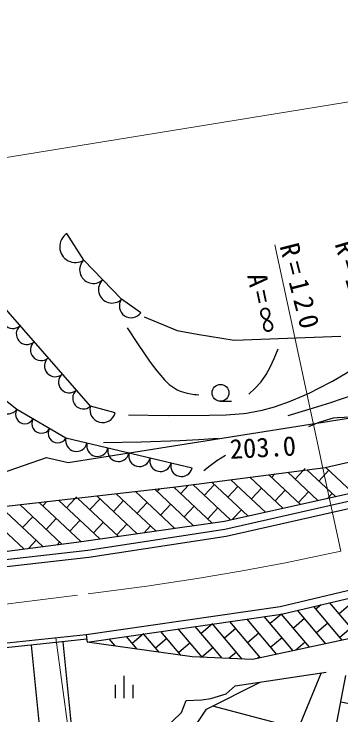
# Model space of a CAD drawing. Units: millimetres, scale not verified. Extents: x -61820 to 680000, y 20000 to 380000.
# Drawn here: x 152790 to 174940, y 287168 to 334595 of the extents above; entities that cross this region are included whole.
import ezdxf
from ezdxf.enums import TextEntityAlignment as Align

# ---------------------------------------------------------------- set-up
doc = ezdxf.new("R2010")
doc.units = ezdxf.units.MM
doc.header["$LTSCALE"] = 1000
doc.linetypes.add('USER1', pattern=[8.2, 4, -1.4, 1.4, -1.4])
for name, color, linetype, lineweight in [('M-BGD', 7, 'Continuous', 25), ('M-BMK', 2, 'USER1', 13), ('M-BMK-HTXT', 7, 'Continuous', 13), ('M-BMK-ROW', 30, 'Continuous', 25), ('M-STR-HTXT', 7, 'Continuous', 13), ('M-STR-STR3', 7, 'Continuous', 25)]:
    doc.layers.add(name, color=color, linetype=linetype, lineweight=lineweight)
doc.styles.add('ＭＳ ゴシック', font='')
doc.styles.get('ＭＳ ゴシック').set_extended_font_data('MS Gothic')

msp = doc.modelspace()

# ---------------------------------------------------------------- linework, layer by layer
at = {"layer": 'M-BGD'}
for p, q in [((166781, 308399), (167531, 308399)), ((157681, 292600), (137629, 290462)), ((153945, 291900), (154764, 283922)), ((156087, 292128), (156907, 284157)), ((160232, 289815), (160232, 288315)), ((167781, 289137), (173939, 290062)), ((159632, 289215), (159632, 288315)), ((160832, 289215), (160832, 288315)), ((174931, 288060), (178565, 287368)), ((166245, 287778), (172043, 286246))]:
    msp.add_line(p, q, dxfattribs=at)
for points in [[(143451, 296695), (157798, 298315), (167070, 299733), (177234, 302032), (186330, 304893), (194290, 307668), (199568, 309131), (204438, 310949), (214063, 314497), (221451, 316123), (230560, 316445), (239006, 315393), (242804, 314481), (252868, 311913), (262787, 310858), (264837, 310946), (268709, 311502), (272613, 312417), (287547, 318016), (295235, 319454), (306615, 322144), (317439, 324708), (322338, 323663), (346688, 329682)], [(346808, 329196), (322346, 323150), (317444, 324196), (306731, 321657), (295339, 318965), (287682, 317532), (272758, 311938), (268802, 311010), (264883, 310447), (262771, 310356), (252779, 311420), (242684, 313996), (238917, 314900), (230538, 315944), (221514, 315625), (214204, 314016), (204611, 310480), (199722, 308655), (194440, 307191), (186487, 304418), (177364, 301549), (167163, 299241), (157863, 297819), (143508, 296199)], [(161603, 314112), (163832, 313174), (165196, 312924), (167713, 312520), (174934, 312799)], [(160444, 313356), (161192, 312235), (162010, 311049), (162456, 310443), (162980, 309837), (163308, 309536), (163708, 309255), (163850, 309177), (164046, 309088), (164521, 308945), (165021, 308858), (165149, 308841), (165302, 308821)], [(168706, 308870), (169128, 309274), (169532, 309719), (169865, 310194), (170147, 310706), (170412, 311289), (170674, 311934)], [(160552, 307468), (163226, 307440), (166014, 307448), (167152, 307477), (168336, 307570), (168550, 307597), (168763, 307629), (169610, 307797), (170444, 308026), (171447, 308377), (172430, 308789), (172870, 308992), (173393, 309247), (174370, 309760), (175360, 310350), (175589, 310501), (175815, 310656), (176202, 310935), (176600, 311233)], [(172754, 306676), (173459, 306969), (174211, 307215), (174440, 307267), (174672, 307305), (175621, 307342), (176617, 307340), (177307, 307418), (177989, 307559), (178616, 307718), (179295, 307896), (180956, 308272), (182664, 308700), (183644, 309035), (184607, 309429), (185485, 309828), (186430, 310278)], [(171368, 307424), (172782, 307851), (174247, 308313), (175842, 308852), (177494, 309435)], [(216547, 309033), (213587, 308392), (204364, 305016), (198820, 303511), (196517, 302698), (196546, 302512), (186988, 298687), (183477, 297737), (177191, 295986), (170814, 294487), (157681, 292600)], [(158853, 305605), (161396, 305642), (164038, 305735), (165307, 305813), (166625, 305908)], [(165645, 303701), (166072, 304051), (166533, 304390), (166814, 304567), (167112, 304741)], [(157718, 292302), (137660, 290164), (133409, 289734)], [(173598, 290011), (170645, 282859), (166318, 278982), (163733, 277521), (158058, 276228), (130496, 273366)], [(131747, 272314), (159395, 275155), (164003, 276223), (167093, 277628), (170210, 279939), (172739, 282468), (174594, 286290), (175268, 289830)], [(161047, 283282), (163084, 284265), (164559, 285670), (165823, 287567), (169472, 289391)], [(165515, 288197), (166125, 288276), (167167, 288594), (167781, 289137)], [(162840, 286104), (164131, 287340), (164462, 288157), (165515, 288197)]]:
    msp.add_lwpolyline(points, dxfattribs=at)
msp.add_circle((166781, 308969), 570, dxfattribs=at)
at = {"layer": 'M-BMK'}
for q in [(157625, 295332), (150043, 294408)]:
    msp.add_line((153112, 294773), q, dxfattribs=at)
msp.add_lwpolyline([(174940, 298250), (171178, 297456), (168128, 296891), (165195, 296404), (161786, 295893), (157625, 295332)], dxfattribs=at)
at = {"layer": 'M-BMK-ROW'}
msp.add_lwpolyline([(149844, 302811), (154986, 304594), (156448, 304257), (176453, 307404), (183061, 307390)], dxfattribs=at)
at = {"layer": 'M-STR-HTXT'}
for p, q in [((139179, 322761), (341942, 355718)), ((170447, 318987), (171487, 314185)), ((170447, 318987), (171487, 314185)), ((170447, 318987), (171487, 314185)), ((170447, 318987), (171487, 314185)), ((170447, 318987), (171487, 314185)), ((170447, 318987), (171487, 314185)), ((170447, 318987), (171487, 314185)), ((170447, 318987), (171487, 314185)), ((170447, 318987), (171487, 314185)), ((170447, 318987), (171487, 314185)), ((170447, 318987), (171487, 314185)), ((170447, 318987), (171487, 314185)), ((170447, 318987), (171487, 314185)), ((171487, 314185), (173535, 304733)), ((173535, 304733), (173608, 304396)), ((173608, 304396), (174940, 298250)), ((155630, 292381), (157108, 281378))]:
    msp.add_line(p, q, dxfattribs=at)
at = {"layer": 'M-STR-STR3'}
for p, q in [((163748, 302600), (173869, 303923)), ((173376, 301681), (171334, 303591)), ((174559, 301944), (172618, 303759)), ((174117, 303727), (173434, 302997)), ((175741, 302207), (173900, 303930)), ((169829, 300891), (167481, 303088)), ((171011, 301155), (168765, 303256)), ((172194, 301418), (170049, 303424)), ((170460, 303477), (170242, 303244)), ((149270, 300952), (163748, 302600)), ((166223, 300156), (163625, 302586)), ((164610, 302713), (164087, 302154)), ((167464, 300365), (164912, 302752)), ((166366, 302761), (165683, 302031)), ((168646, 300628), (166196, 302920)), ((167962, 302637), (167279, 301907)), ((162410, 299616), (159710, 302141)), ((163681, 299796), (161015, 302289)), ((164952, 299976), (162320, 302438)), ((162679, 302479), (162491, 302278)), ((169558, 302514), (168875, 301783)), ((171154, 302390), (170471, 301660)), ((172750, 302266), (172067, 301536)), ((174346, 302143), (174056, 301832)), ((158596, 299075), (155795, 301695)), ((159867, 299255), (157100, 301844)), ((158616, 301795), (157933, 301064)), ((161139, 299435), (158405, 301992)), ((160212, 301671), (159529, 300941)), ((154753, 298562), (151880, 301249)), ((156039, 298729), (153185, 301398)), ((157324, 298895), (154490, 301546)), ((155017, 301606), (154741, 301312)), ((161808, 301548), (161125, 300817)), ((163404, 301424), (162721, 300694)), ((165000, 301300), (164317, 300570)), ((166596, 301177), (165913, 300446)), ((153467, 298396), (150575, 301101)), ((168192, 301053), (167571, 300389)), ((154058, 300581), (153375, 299851)), ((155654, 300458), (154971, 299728)), ((157250, 300334), (156567, 299604)), ((158846, 300211), (158163, 299480)), ((160442, 300087), (159759, 299357)), ((162038, 299963), (161606, 299501)), ((163634, 299840), (163579, 299781)), ((154288, 298997), (153761, 298434)), ((155884, 298874), (155708, 298686)), ((173592, 294626), (173242, 294331)), ((176127, 292465), (174184, 294765)), ((175577, 294666), (174812, 294021)), ((173912, 291987), (172000, 294252)), ((175020, 292226), (173092, 294509)), ((170591, 291271), (168573, 293660)), ((171698, 291510), (169740, 293828)), ((170908, 293996), (170143, 293350)), ((172805, 291748), (170908, 293996)), ((172478, 293686), (171714, 293040)), ((166886, 291008), (165071, 293157)), ((168247, 290946), (166239, 293325)), ((169483, 291032), (167406, 293492)), ((174048, 293376), (173285, 292731)), ((162614, 291416), (161570, 292653)), ((164101, 291206), (162737, 292821)), ((165525, 291069), (163904, 292989)), ((167809, 293015), (167045, 292370)), ((169380, 292705), (168615, 292060)), ((175619, 293066), (174855, 292421)), ((157681, 292600), (157752, 292105)), ((159641, 291837), (159235, 292318)), ((161128, 291627), (160402, 292486)), ((163140, 292344), (162376, 291699)), ((170950, 292395), (170186, 291750)), ((164710, 292034), (163946, 291389)), ((166281, 291724), (165517, 291079)), ((172520, 292085), (171887, 291550)), ((167851, 291415), (167345, 290987)), ((169422, 291105), (169285, 290989))]:
    msp.add_line(p, q, dxfattribs=at)
for points in [[(161384, 314385), (160070, 315297), (157518, 317947), (156374, 319742)], [(159637, 307600), (157963, 308055), (151281, 315680), (148044, 319202)], [(164850, 303860), (156308, 305901), (152975, 307843), (139576, 318515)], [(146749, 297527), (157371, 298901), (167055, 300274), (176895, 302464), (186308, 305191), (194210, 307857), (199600, 309331), (204325, 311193), (213932, 314745), (220734, 316270)], [(173869, 303923), (181851, 305733), (185544, 305299)], [(172521, 303851), (172410, 303732), (171837, 303120)], [(157020, 301918), (156932, 301825), (156337, 301188)], [(166238, 293325), (166238, 293324), (165474, 292680)], [(161569, 292654), (161569, 292653), (160805, 292009)]]:
    msp.add_lwpolyline(points, dxfattribs=at)
msp.add_lwpolyline([(157752, 292105), (170908, 293996), (177316, 295501), (183609, 297255), (187147, 298212), (196732, 302048), (197523, 300137), (186963, 295211), (182810, 293906), (168940, 290915), (164850, 291100)], close=True, dxfattribs=at)
for centre, radius, start, end in [((156946, 318845), 1064, 122.5101, 302.5101), ((158156, 317285), 920, 133.9132, 313.9132), ((159432, 315959), 920, 133.9132, 313.9132), ((160727, 314841), 800, 145.2588, 325.2588), ((152713, 314046), 724, 131.2306, 311.2306), ((153668, 312957), 724, 131.2306, 311.2306), ((154622, 311868), 724, 131.2306, 311.2306), ((155577, 310778), 724, 131.2306, 311.2306), ((156531, 309689), 724, 131.2306, 311.2306), ((152366, 308328), 779, 141.465, 321.465), ((157486, 308600), 724, 131.2306, 311.2306), ((153530, 307519), 643, 149.7739, 329.7739), ((158800, 307828), 868, 164.7908, 344.7908), ((154641, 306872), 643, 149.7739, 329.7739), ((155753, 306225), 643, 149.7739, 329.7739), ((157020, 305731), 732, 166.5633, 346.5632), ((158444, 305391), 732, 166.5633, 346.5632), ((159867, 305050), 732, 166.5633, 346.5632), ((161291, 304710), 732, 166.5633, 346.5632), ((162715, 304370), 732, 166.5633, 346.5632), ((164138, 304030), 732, 166.5633, 346.5632)]:
    msp.add_arc(centre, radius, start, end, dxfattribs=at)

# ---------------------------------------------------------------- texts
at = {"layer": 'M-BMK-HTXT', "style": 'ＭＳ ゴシック'}
msp.add_text('203.0', height=1320, rotation=3, dxfattribs=at).set_placement((167460, 304100), align=Align.BOTTOM_LEFT)
at = {"layer": 'M-STR-HTXT', "char_height": 1320, "attachment_point": 7, "style": 'ＭＳ ゴシック'}
for s, insert, rotation in [('\\T1.39;R=120', (174482, 319041), 286.5), ('\\T1.39;R=120', (170753, 318898), 284.3), ('\\T1.29;A=∞', (168579, 316912), 282)]:
    msp.add_mtext(s, dxfattribs=dict(at, insert=insert, rotation=rotation))

doc.saveas('drawing.dxf')
